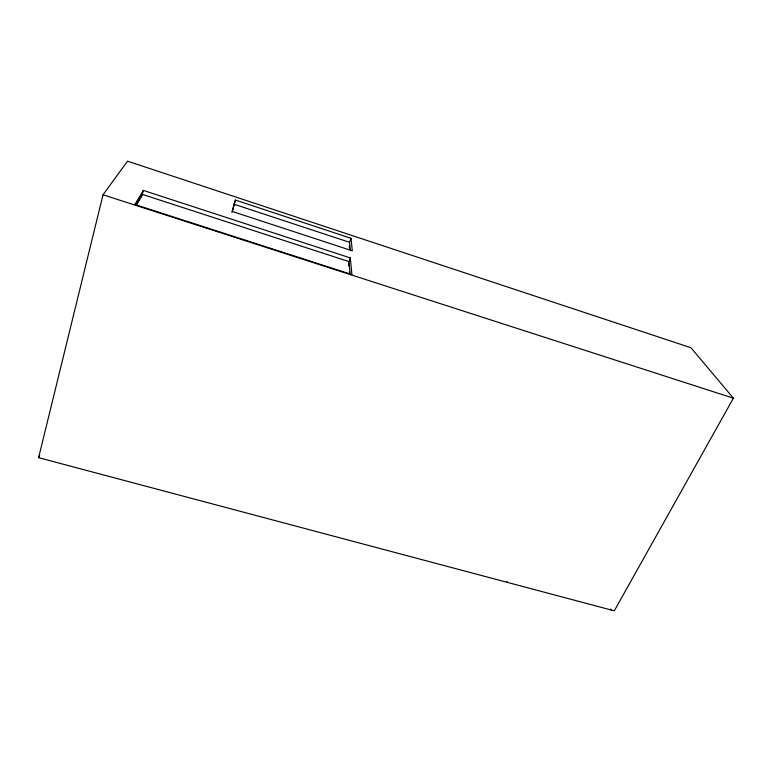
<?xml version="1.0" encoding="UTF-8"?>
<svg xmlns="http://www.w3.org/2000/svg" width="772" height="772" viewBox="0 0 772 772"><rect width="100%" height="100%" fill="white"/><g stroke="black" fill="none" stroke-linecap="round" stroke-linejoin="round"><path stroke-width="1.16" d="M38.6 457.671L103.014 194.785L127.515 161.174L690.959 347.738L733.4 398.198L614.29 610.826L38.6 457.671L39.661 455.548M143.331 190.404L134.868 204.503L351.907 274.562L350.314 257.925L143.331 190.404L141.961 195.663L136.49 204.87M231.918 212.339L235.383 200.073L351.019 238.287L352.312 250.823L232.285 211.47L235.383 200.073M350.372 250.369L349.581 242.311L351.019 238.287M350.189 274.793L348.992 261.612L350.314 257.925M136.229 204.561L142.299 194.37L348.992 261.612M103.014 194.785L733.4 398.198M234.109 204.262L349.581 242.311M610.671 609.089L611.038 609.967M507.088 581.519L507.329 582.377M349.32 245.978L349.542 248.294M348.558 262.818L348.857 266.186M349.359 271.792L349.562 274.031"/></g></svg>
